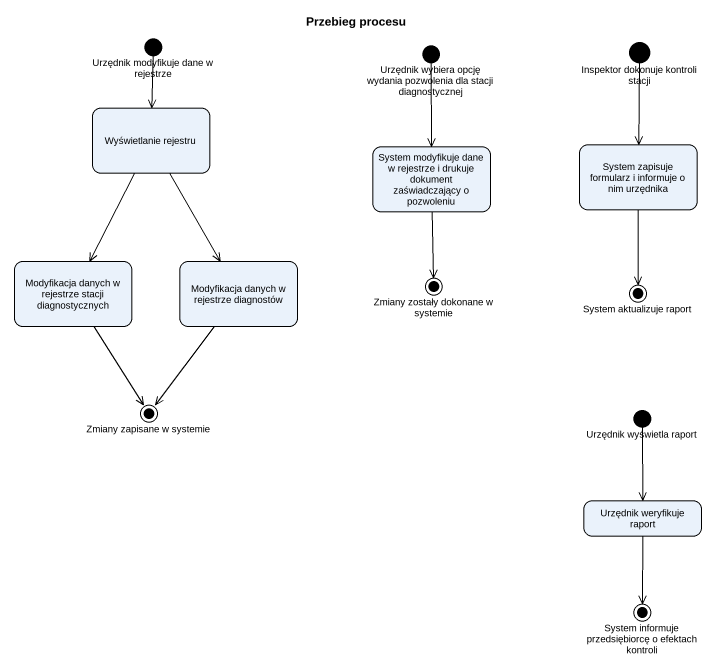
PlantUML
@startuml
title Przebieg procesu
hide empty description
state "Urzędnik modyfikuje dane w rejestrze" as Urzędnik_modyfikuje_dane_w <<start>>
state "Urzędnik wybiera opcję wydania pozwolenia dla stacji diagnostycznej" as Urzędnik_wybiera_opcję <<start>>
state "Inspektor dokonuje kontroli stacji" as Inspektor_dokonuje_kontroli <<start>>
state "Wyświetlanie rejestru" as Wyświetlanie_rejestru
state "System modyfikuje dane w rejestrze i drukuje dokument zaświadczający o pozwoleniu" as System_modyfikuje_dane_w
state "System zapisuje formularz i informuje o nim urzędnika" as System_zapisuje_formularz_i
state "Modyfikacja danych w rejestrze stacji diagnostycznych" as Modyfikacja_danych_w
state "Modyfikacja danych w rejestrze diagnostów" as Modyfikacja_danych_w_2
state "Zmiany zostały dokonane w systemie" as Zmiany_zostały_dokonane_w <<end>>
state "System aktualizuje raport" as System_aktualizuje_raport <<end>>
state "Zmiany zapisane w systemie" as Zmiany_zapisane_w_systemie <<end>>
state "Urzędnik wyświetla raport" as Urzędnik_wyświetla_raport <<start>>
state "Urzędnik weryfikuje raport" as Urzędnik_weryfikuje_raport
state "System informuje przedsiębiorcę o efektach kontroli" as System_informuje <<end>>
Urzędnik_modyfikuje_dane_w --> Wyświetlanie_rejestru
Urzędnik_wybiera_opcję --> System_modyfikuje_dane_w
Inspektor_dokonuje_kontroli --> System_zapisuje_formularz_i
Wyświetlanie_rejestru --> Modyfikacja_danych_w
Wyświetlanie_rejestru --> Modyfikacja_danych_w_2
System_modyfikuje_dane_w --> Zmiany_zostały_dokonane_w
System_zapisuje_formularz_i --> System_aktualizuje_raport
Modyfikacja_danych_w --> Zmiany_zapisane_w_systemie
Modyfikacja_danych_w_2 --> Zmiany_zapisane_w_systemie
Urzędnik_wyświetla_raport --> Urzędnik_weryfikuje_raport
Urzędnik_weryfikuje_raport --> System_informuje
@enduml
